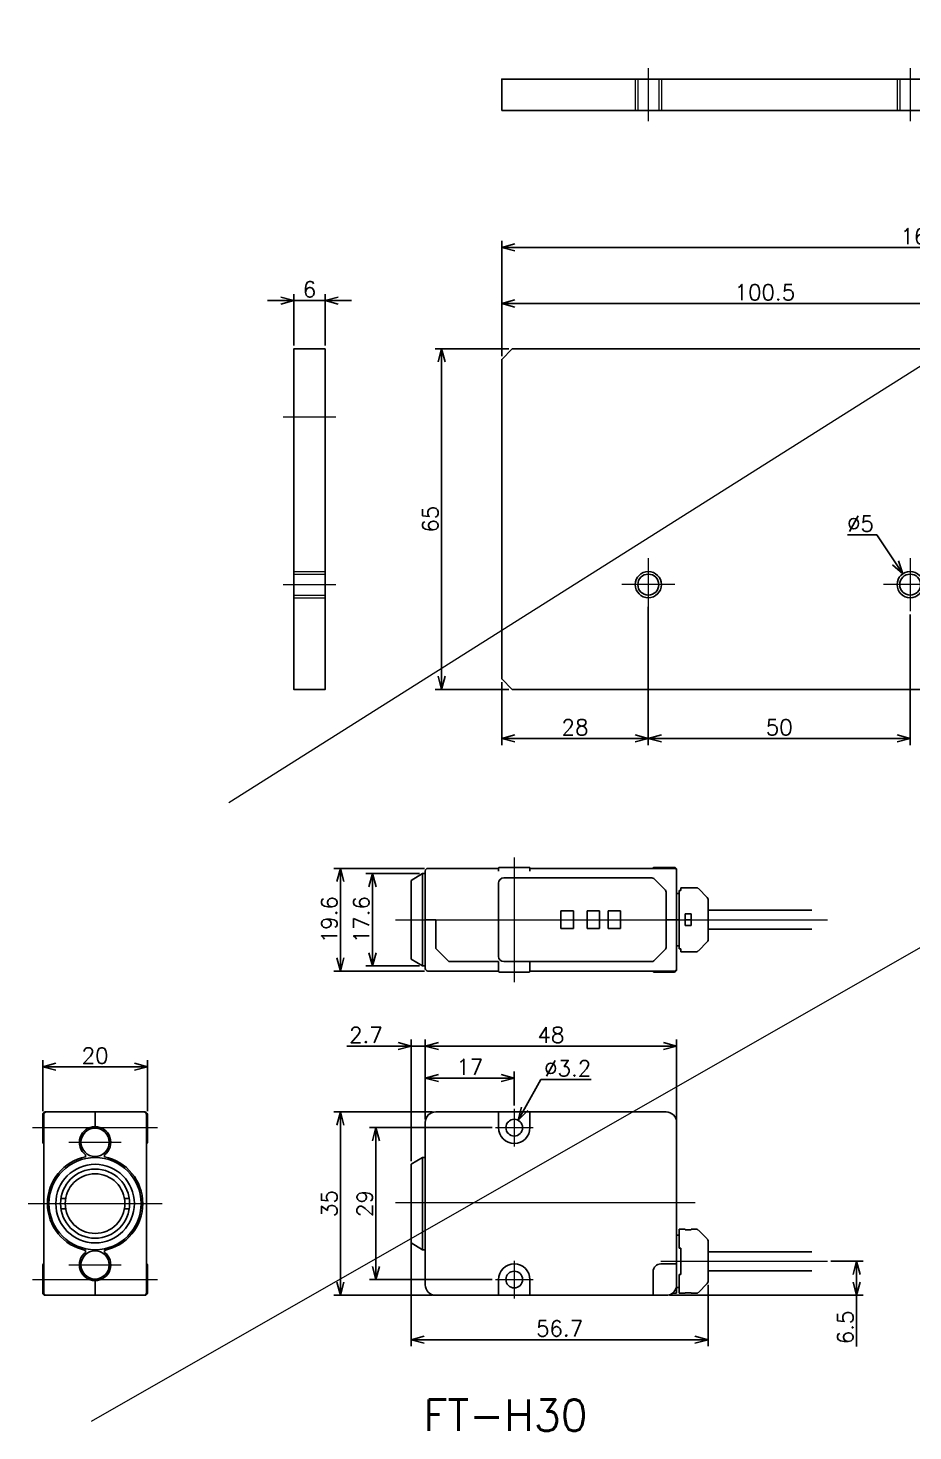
# Model space of a CAD drawing. Header units: millimetres. Extents: x -16130 to 36813, y -8099 to 27484.
# Drawn here: x 7487 to 7656, y -5119.1 to -4851.3 of the extents above; entities that cross this region are included whole.
import ezdxf

# ---------------------------------------------------------------- set-up
doc = ezdxf.new("R2010")
doc.units = ezdxf.units.MM
doc.header["$LTSCALE"] = 6
doc.header["$PDMODE"] = 99
doc.header["$PDSIZE"] = 1
doc.linetypes.add('CENTER2', pattern=[28.575, 19.05, -3.175, 3.175, -3.175])
doc.linetypes.add('HIDDEN', pattern=[9.525, 6.35, -3.175])
for name, color, linetype, lineweight in [('01_NORMAL', 7, 'Continuous', 25), ('04_HIDDEN', 2, 'HIDDEN', 13), ('05_CENTER', 4, 'CENTER2', 13), ('08_DIM', 3, 'Continuous', 13)]:
    doc.layers.add(name, color=color, linetype=linetype, lineweight=lineweight)
doc.styles.add('KSS_TXT', font='txt.shx', dxfattribs={"bigfont": 'extfont2.shx'})
doc.dimstyles.new('KSS_DIM', dxfattribs={"dimtxt": 3, "dimasz": 2.5, "dimexe": 1.25, "dimexo": 0.625, "dimtad": 1, "dimdsep": 46, "dimtxsty": 'KSS_TXT', "dimblk": 'OPEN30', "dimcen": 0, "dimazin": 2, "dimtfac": 0.75, "dimtmove": 0, "dimatfit": 3, "dimldrblk": 'OPEN30', "dimfxl": 1, "dimtolj": 1, "dimarcsym": 0})
doc.dimstyles.new('KSS_DIM$3', dxfattribs={"dimtxt": 3, "dimasz": 2.5, "dimexe": 1.25, "dimexo": 0.625, "dimtad": 1, "dimtih": 1, "dimtoh": 1, "dimdsep": 46, "dimtxsty": 'KSS_TXT', "dimblk": 'OPEN30', "dimcen": 0, "dimazin": 2, "dimtfac": 0.75, "dimtofl": 0, "dimtmove": 0, "dimatfit": 3, "dimldrblk": 'OPEN30', "dimfxl": 1, "dimtolj": 1, "dimarcsym": 0})

# ---------------------------------------------------------------- blocks, each defined once
blk = doc.blocks.new('_Open30')
at = {"color": 0, "linetype": 'ByBlock', "lineweight": -2}
for p, q in [((-1, 0.27), (0, 0)), ((0, 0), (-1, -0.27)), ((0, 0), (-1, 0))]:
    blk.add_line(p, q, dxfattribs=at)
blk = doc.blocks.new('*D2918')
at = {"layer": '08_DIM', "color": 0, "lineweight": -2, "transparency": 16777216}
for p, q in [((7575.62, -5061.18), (7552.17, -5061.18)), ((7553.42, -5063.68), (7553.42, -5087.68)), ((7575.62, -5090.18), (7552.17, -5090.18))]:
    blk.add_line(p, q, dxfattribs=at)
at = {"layer": 'Defpoints', "color": 0, "transparency": 16777216}
for p in [(7576.25, -5061.18), (7553.42, -5090.18), (7576.25, -5090.18)]:
    blk.add_point(p, dxfattribs=at)
at = {"layer": '08_DIM', "color": 0, "lineweight": -2, "transparency": 16777216, "xscale": 2.5, "yscale": 2.5, "zscale": 2.5}
for p, rotation in [((7553.42, -5061.18), 90), ((7553.42, -5090.18), 270)]:
    blk.add_blockref('_Open30', p, dxfattribs=dict(at, rotation=rotation))
at = {"layer": '08_DIM', "color": 0, "transparency": 16777216, "insert": (7551.3, -5075.68), "char_height": 3, "attachment_point": 5, "rotation": 90, "style": 'KSS_TXT'}
blk.add_mtext('\\A1;29', dxfattribs=at)
blk = doc.blocks.new('*D2919')
at = {"layer": '08_DIM', "color": 0, "lineweight": -2, "transparency": 16777216}
for p, q in [((7564.22, -5058.18), (7545.4, -5058.18)), ((7546.65, -5060.68), (7546.65, -5090.68)), ((7564.22, -5093.18), (7545.4, -5093.18))]:
    blk.add_line(p, q, dxfattribs=at)
at = {"layer": 'Defpoints', "color": 0, "transparency": 16777216}
for p in [(7564.85, -5058.18), (7546.65, -5093.18), (7564.85, -5093.18)]:
    blk.add_point(p, dxfattribs=at)
at = {"layer": '08_DIM', "color": 0, "lineweight": -2, "transparency": 16777216, "xscale": 2.5, "yscale": 2.5, "zscale": 2.5}
for p, rotation in [((7546.65, -5058.18), 90), ((7546.65, -5093.18), 270)]:
    blk.add_blockref('_Open30', p, dxfattribs=dict(at, rotation=rotation))
at = {"layer": '08_DIM', "color": 0, "transparency": 16777216, "insert": (7544.52, -5075.68), "char_height": 3, "attachment_point": 5, "rotation": 90, "style": 'KSS_TXT'}
blk.add_mtext('\\A1;35', dxfattribs=at)
blk = doc.blocks.new('*D2920')
at = {"layer": '08_DIM', "color": 0, "lineweight": -2, "transparency": 16777216}
for p, q in [((7562.85, -5059.55), (7562.85, -5050.47)), ((7577.35, -5051.72), (7565.35, -5051.72)), ((7579.85, -5056.95), (7579.85, -5050.47))]:
    blk.add_line(p, q, dxfattribs=at)
at = {"layer": 'Defpoints', "color": 0, "transparency": 16777216}
for p in [(7562.85, -5051.72), (7579.85, -5057.58), (7562.85, -5060.18)]:
    blk.add_point(p, dxfattribs=at)
at = {"layer": '08_DIM', "color": 0, "lineweight": -2, "transparency": 16777216, "xscale": 2.5, "yscale": 2.5, "zscale": 2.5, "rotation": 180}
blk.add_blockref('_Open30', (7562.85, -5051.72), dxfattribs=at)
at = {"layer": '08_DIM', "color": 0, "lineweight": -2, "transparency": 16777216, "xscale": 2.5, "yscale": 2.5, "zscale": 2.5}
blk.add_blockref('_Open30', (7579.85, -5051.72), dxfattribs=at)
at = {"layer": '08_DIM', "color": 0, "transparency": 16777216, "insert": (7571.35, -5049.59), "char_height": 3, "attachment_point": 5, "style": 'KSS_TXT'}
blk.add_mtext('\\A1;17', dxfattribs=at)
blk = doc.blocks.new('*D2921')
at = {"layer": '08_DIM', "color": 0, "lineweight": -2, "transparency": 16777216}
for p, q in [((7560.15, -5067.55), (7560.15, -5044.35)), ((7562.85, -5059.55), (7562.85, -5044.35)), ((7557.65, -5045.6), (7547.9, -5045.6)), ((7562.85, -5045.6), (7560.15, -5045.6)), ((7565.35, -5045.6), (7567.85, -5045.6))]:
    blk.add_line(p, q, dxfattribs=at)
at = {"layer": 'Defpoints', "color": 0, "transparency": 16777216}
for p in [(7560.15, -5045.6), (7562.85, -5060.18), (7560.15, -5068.18)]:
    blk.add_point(p, dxfattribs=at)
at = {"layer": '08_DIM', "color": 0, "lineweight": -2, "transparency": 16777216, "xscale": 2.5, "yscale": 2.5, "zscale": 2.5}
blk.add_blockref('_Open30', (7560.15, -5045.6), dxfattribs=at)
at = {"layer": '08_DIM', "color": 0, "lineweight": -2, "transparency": 16777216, "xscale": 2.5, "yscale": 2.5, "zscale": 2.5, "rotation": 180}
blk.add_blockref('_Open30', (7562.85, -5045.6), dxfattribs=at)
at = {"layer": '08_DIM', "color": 0, "transparency": 16777216, "insert": (7551.52, -5043.47), "char_height": 3, "attachment_point": 5, "style": 'KSS_TXT'}
blk.add_mtext('\\A1;2.7', dxfattribs=at)
blk = doc.blocks.new('*D2922')
at = {"layer": '08_DIM', "color": 0, "lineweight": -2, "transparency": 16777216}
for p, q in [((7562.85, -5059.55), (7562.85, -5044.35)), ((7610.85, -5059.55), (7610.85, -5044.35)), ((7565.35, -5045.6), (7608.35, -5045.6))]:
    blk.add_line(p, q, dxfattribs=at)
at = {"layer": 'Defpoints', "color": 0, "transparency": 16777216}
for p in [(7610.85, -5045.6), (7562.85, -5060.18), (7610.85, -5060.18)]:
    blk.add_point(p, dxfattribs=at)
at = {"layer": '08_DIM', "color": 0, "lineweight": -2, "transparency": 16777216, "xscale": 2.5, "yscale": 2.5, "zscale": 2.5, "rotation": 180}
blk.add_blockref('_Open30', (7562.85, -5045.6), dxfattribs=at)
at = {"layer": '08_DIM', "color": 0, "lineweight": -2, "transparency": 16777216, "xscale": 2.5, "yscale": 2.5, "zscale": 2.5}
blk.add_blockref('_Open30', (7610.85, -5045.6), dxfattribs=at)
at = {"layer": '08_DIM', "color": 0, "transparency": 16777216, "insert": (7586.85, -5043.47), "char_height": 3, "attachment_point": 5, "style": 'KSS_TXT'}
blk.add_mtext('\\A1;48', dxfattribs=at)
blk = doc.blocks.new('*D2923')
at = {"layer": '08_DIM', "color": 0, "lineweight": -2, "transparency": 16777216}
for p, q in [((7560.15, -5080.92), (7560.15, -5102.9)), ((7616.85, -5091.2), (7616.85, -5102.9)), ((7562.65, -5101.65), (7614.35, -5101.65))]:
    blk.add_line(p, q, dxfattribs=at)
at = {"layer": 'Defpoints', "color": 0, "transparency": 16777216}
for p in [(7560.15, -5080.3), (7616.85, -5090.57), (7616.85, -5101.65)]:
    blk.add_point(p, dxfattribs=at)
at = {"layer": '08_DIM', "color": 0, "lineweight": -2, "transparency": 16777216, "xscale": 2.5, "yscale": 2.5, "zscale": 2.5, "rotation": 180}
blk.add_blockref('_Open30', (7560.15, -5101.65), dxfattribs=at)
at = {"layer": '08_DIM', "color": 0, "lineweight": -2, "transparency": 16777216, "xscale": 2.5, "yscale": 2.5, "zscale": 2.5}
blk.add_blockref('_Open30', (7616.85, -5101.65), dxfattribs=at)
at = {"layer": '08_DIM', "color": 0, "transparency": 16777216, "insert": (7588.5, -5099.52), "char_height": 3, "attachment_point": 5, "style": 'KSS_TXT'}
blk.add_mtext('\\A1;56.7', dxfattribs=at)
blk = doc.blocks.new('*D2924')
at = {"layer": '08_DIM', "color": 0, "lineweight": -2, "transparency": 16777216}
for p, q in [((7640.27, -5086.68), (7646.46, -5086.68)), ((7645.21, -5089.18), (7645.21, -5090.68)), ((7609.47, -5093.18), (7646.46, -5093.18)), ((7645.21, -5093.18), (7645.21, -5102.95))]:
    blk.add_line(p, q, dxfattribs=at)
at = {"layer": 'Defpoints', "color": 0, "transparency": 16777216}
for p in [(7639.65, -5086.68), (7608.85, -5093.18), (7645.21, -5093.18)]:
    blk.add_point(p, dxfattribs=at)
at = {"layer": '08_DIM', "color": 0, "lineweight": -2, "transparency": 16777216, "xscale": 2.5, "yscale": 2.5, "zscale": 2.5}
for p, rotation in [((7645.21, -5086.68), 90), ((7645.21, -5093.18), 270)]:
    blk.add_blockref('_Open30', p, dxfattribs=dict(at, rotation=rotation))
at = {"layer": '08_DIM', "color": 0, "transparency": 16777216, "insert": (7643.08, -5099.31), "char_height": 3, "attachment_point": 5, "rotation": 90, "style": 'KSS_TXT'}
blk.add_mtext('\\A1;6.5', dxfattribs=at)
blk = doc.blocks.new('*D2925')
at = {"layer": '08_DIM', "color": 0, "lineweight": -2, "transparency": 16777216}
for p, q in [((7561.72, -5012.69), (7551.53, -5012.69)), ((7552.78, -5015.19), (7552.78, -5027.79)), ((7561.72, -5030.29), (7551.53, -5030.29))]:
    blk.add_line(p, q, dxfattribs=at)
at = {"layer": 'Defpoints', "color": 0, "transparency": 16777216}
for p in [(7562.35, -5012.69), (7552.78, -5030.29), (7562.35, -5030.29)]:
    blk.add_point(p, dxfattribs=at)
at = {"layer": '08_DIM', "color": 0, "lineweight": -2, "transparency": 16777216, "xscale": 2.5, "yscale": 2.5, "zscale": 2.5}
for p, rotation in [((7552.78, -5012.69), 90), ((7552.78, -5030.29), 270)]:
    blk.add_blockref('_Open30', p, dxfattribs=dict(at, rotation=rotation))
at = {"layer": '08_DIM', "color": 0, "transparency": 16777216, "insert": (7550.66, -5021.49), "char_height": 3, "attachment_point": 5, "rotation": 90, "style": 'KSS_TXT'}
blk.add_mtext('\\A1;17.6', dxfattribs=at)
blk = doc.blocks.new('*D2926')
at = {"layer": '08_DIM', "color": 0, "lineweight": -2, "transparency": 16777216}
for p, q in [((7562.72, -5011.69), (7545.4, -5011.69)), ((7546.65, -5014.19), (7546.65, -5028.79)), ((7562.72, -5031.29), (7545.4, -5031.29))]:
    blk.add_line(p, q, dxfattribs=at)
at = {"layer": 'Defpoints', "color": 0, "transparency": 16777216}
for p in [(7563.35, -5011.69), (7546.65, -5031.29), (7563.35, -5031.29)]:
    blk.add_point(p, dxfattribs=at)
at = {"layer": '08_DIM', "color": 0, "lineweight": -2, "transparency": 16777216, "xscale": 2.5, "yscale": 2.5, "zscale": 2.5}
for p, rotation in [((7546.65, -5011.69), 90), ((7546.65, -5031.29), 270)]:
    blk.add_blockref('_Open30', p, dxfattribs=dict(at, rotation=rotation))
at = {"layer": '08_DIM', "color": 0, "transparency": 16777216, "insert": (7544.52, -5021.49), "char_height": 3, "attachment_point": 5, "rotation": 90, "style": 'KSS_TXT'}
blk.add_mtext('\\A1;19.6', dxfattribs=at)
blk = doc.blocks.new('*D2927')
at = {"layer": '08_DIM', "color": 0, "lineweight": -2, "transparency": 16777216}
for p, q in [((7489.8, -5058.04), (7489.8, -5048.31)), ((7492.3, -5049.56), (7507.3, -5049.56)), ((7509.8, -5058.04), (7509.8, -5048.31))]:
    blk.add_line(p, q, dxfattribs=at)
at = {"layer": 'Defpoints', "color": 0, "transparency": 16777216}
for p in [(7509.8, -5049.56), (7489.8, -5058.67), (7509.8, -5058.67)]:
    blk.add_point(p, dxfattribs=at)
at = {"layer": '08_DIM', "color": 0, "lineweight": -2, "transparency": 16777216, "xscale": 2.5, "yscale": 2.5, "zscale": 2.5, "rotation": 180}
blk.add_blockref('_Open30', (7489.8, -5049.56), dxfattribs=at)
at = {"layer": '08_DIM', "color": 0, "lineweight": -2, "transparency": 16777216, "xscale": 2.5, "yscale": 2.5, "zscale": 2.5}
blk.add_blockref('_Open30', (7509.8, -5049.56), dxfattribs=at)
at = {"layer": '08_DIM', "color": 0, "transparency": 16777216, "insert": (7499.8, -5047.44), "char_height": 3, "attachment_point": 5, "style": 'KSS_TXT'}
blk.add_mtext('\\A1;20', dxfattribs=at)
blk = doc.blocks.new('*D2928')
at = {"layer": '08_DIM', "color": 0, "lineweight": -2, "transparency": 16777216}
for p, q in [((7584.91, -5051.99), (7581.83, -5057.59)), ((7594.54, -5051.99), (7584.91, -5051.99))]:
    blk.add_line(p, q, dxfattribs=at)
at = {"layer": 'Defpoints', "color": 0, "transparency": 16777216}
for p in [(7580.62, -5059.78), (7579.07, -5062.58)]:
    blk.add_point(p, dxfattribs=at)
at = {"layer": '08_DIM', "color": 0, "lineweight": -2, "transparency": 16777216, "xscale": 2.5, "yscale": 2.5, "zscale": 2.5, "rotation": 241.1272975202588}
blk.add_blockref('_Open30', (7580.62, -5059.78), dxfattribs=at)
at = {"layer": '08_DIM', "color": 0, "transparency": 16777216, "insert": (7590.04, -5049.86), "char_height": 3, "attachment_point": 5, "style": 'KSS_TXT'}
blk.add_mtext('\\A1;%%C3.2', dxfattribs=at)
blk = doc.blocks.new('FT-H30a_1_1')
at = {"color": 0}
for p, q in [((29, 3), (-15, 3)), ((29, 3), (-15, 3)), ((-3, 3), (-3, 0)), ((-3, 3), (-3, 0)), ((3, 0), (3, 3)), ((3, 0), (3, 3)), ((-17, 1), (-17, -5.7)), ((-17, 1), (-17, -5.7)), ((31, -20.5), (31, 1)), ((31, -20.5), (31, 1)), ((-19.7, -7), (-17.5, -5.7)), ((-19.7, -7), (-17.5, -5.7)), ((-19.7, -22), (-19.7, -7)), ((-19.7, -22), (-19.7, -7)), ((-17, -5.7), (-17.5, -5.7)), ((-17.5, -5.7), (-17.5, -23.3)), ((-17, -5.7), (-17.5, -5.7)), ((-17.5, -5.7), (-17.5, -23.3)), ((-17, -5.7), (-17, -23.3)), ((-17, -5.7), (-17, -23.3)), ((31, -30), (31, -20.5)), ((31, -20.5), (31.5, -20.5)), ((31, -30), (31, -20.5)), ((31, -20.5), (31.5, -20.5)), ((31.5, -19.4), (31.5, -20.5)), ((31.5, -19.4), (32.65, -19.4)), ((31.5, -19.4), (31.5, -20.5)), ((31.5, -19.4), (32.65, -19.4)), ((31.5, -20.5), (31.5, -23)), ((31.5, -20.5), (31.5, -23)), ((32.65, -19.4), (32.65, -19.5)), ((32.65, -19.4), (32.65, -19.5)), ((33.8, -19.5), (32.65, -19.5)), ((33.8, -19.5), (32.65, -19.5)), ((33.8, -19.5), (33.8, -19.4)), ((33.8, -19.4), (34.79, -19.4)), ((33.8, -19.5), (33.8, -19.4)), ((33.8, -19.4), (34.79, -19.4)), ((36.85, -21.25), (35.15, -19.55)), ((36.85, -21.25), (35.15, -19.55)), ((-19.7, -22), (-17.5, -23.3)), ((-19.7, -22), (-17.5, -23.3)), ((-17, -23.3), (-17.5, -23.3)), ((-17, -23.3), (-17.5, -23.3)), ((-17, -23.3), (-17, -30)), ((-17, -23.3), (-17, -30)), ((31.5, -23), (31.8, -23)), ((31.5, -23), (31.8, -23)), ((31.8, -28), (31.8, -23)), ((31.8, -28), (31.8, -23)), ((37, -21.61), (37, -29.39)), ((37, -21.61), (37, -29.39)), ((56.8, -23.7), (37, -23.7)), ((56.8, -23.7), (37, -23.7)), ((28, -26), (31, -26)), ((28, -26), (31, -26)), ((-3, -29), (-3, -32)), ((-3, -29), (-3, -32)), ((3, -32), (3, -29)), ((3, -32), (3, -29)), ((26.5, -27.5), (26.5, -32)), ((26.5, -27.5), (26.5, -32)), ((31.5, -28), (31.5, -30.5)), ((31.8, -28), (31.5, -28)), ((31.5, -28), (31.5, -30.5)), ((31.8, -28), (31.5, -28)), ((56.8, -27.3), (37, -27.3)), ((56.8, -27.3), (37, -27.3)), ((-15, -32), (29, -32)), ((-15, -32), (29, -32)), ((31, -31.6), (30.2, -31.6)), ((31, -31.6), (30.2, -31.6)), ((31, -31.6), (31, -30.5)), ((31, -30.5), (31.5, -30.5)), ((31, -31.6), (31, -30.5)), ((31, -30.5), (31.5, -30.5)), ((31.5, -30.5), (31.5, -31.6)), ((31.5, -30.5), (31.5, -31.6)), ((31.5, -31.6), (32.65, -31.6)), ((31.5, -31.6), (32.65, -31.6)), ((32.65, -31.5), (33.8, -31.5)), ((32.65, -31.5), (32.65, -31.6)), ((32.65, -31.5), (33.8, -31.5)), ((32.65, -31.5), (32.65, -31.6)), ((33.8, -31.6), (33.8, -31.5)), ((33.8, -31.6), (33.8, -31.5)), ((33.8, -31.6), (34.79, -31.6)), ((33.8, -31.6), (34.79, -31.6)), ((36.85, -29.75), (35.15, -31.45)), ((36.85, -29.75), (35.15, -31.45))]:
    blk.add_line(p, q, dxfattribs=at)
for centre in [(0, 0), (0, 0), (0, -29), (0, -29)]:
    blk.add_circle(centre, 1.6, dxfattribs=at)
for centre, radius, start, end in [((-15, 1), 2, 90, 180), ((-15, 1), 2, 90, 180), ((29, 1), 2, 0, 90), ((29, 1), 2, 0, 90), ((0, 0), 3, 180, 0), ((0, 0), 3, 180, 0), ((34.79, -19.9), 0.5, 45, 90), ((34.79, -19.9), 0.5, 45, 90), ((36.5, -21.61), 0.5, 0, 45), ((36.5, -21.61), 0.5, 0, 45), ((0, -29), 3, 0, 180), ((0, -29), 3, 0, 180), ((28, -27.5), 1.5, 90, 180), ((28, -27.5), 1.5, 90, 180), ((36.5, -29.39), 0.5, 315, 0), ((36.5, -29.39), 0.5, 315, 0), ((-15, -30), 2, 180, 270), ((-15, -30), 2, 180, 270), ((29, -30), 2, 270, 306.8699), ((29, -30), 2, 270, 306.8699), ((29, -30), 2, 306.8699, 0), ((29, -30), 2, 306.8699, 0), ((34.79, -31.1), 0.5, 270, 315), ((34.79, -31.1), 0.5, 270, 315)]:
    blk.add_arc(centre, radius, start, end, dxfattribs=at)
at = {"layer": '05_CENTER', "color": 0}
for p, q in [((0, 3.6), (0, -3.6)), ((0, 3.6), (0, -3.6)), ((-3.6, 0), (3.6, 0)), ((-3.6, 0), (3.6, 0)), ((-22.7, -14.26), (34.54, -14.26)), ((0, -25.4), (0, -32.6)), ((0, -25.4), (0, -32.6)), ((28, -25.5), (59.8, -25.5)), ((-3.6, -29), (3.6, -29)), ((-3.6, -29), (3.6, -29))]:
    blk.add_line(p, q, dxfattribs=at)
blk = doc.blocks.new('FT-H30b_1_1')
at = {"color": 0}
for p, q in [((2.8, 0), (-2.8, 0)), ((2.8, 0), (-2.8, 0)), ((-19.7, -2.5), (-17.5, -1.2)), ((-19.7, -2.5), (-17.5, -1.2)), ((-19.7, -17.5), (-19.7, -2.5)), ((-19.7, -17.5), (-19.7, -2.5)), ((-17, -1.2), (-17.5, -1.2)), ((-17.5, -1.2), (-17.5, -18.8)), ((-17, -1.2), (-17.5, -1.2)), ((-17.5, -1.2), (-17.5, -18.8)), ((-17, -0.7), (-17, -1.2)), ((-17, -0.7), (-17, -1.2)), ((-17, -1.2), (-17, -18.8)), ((-17, -1.2), (-17, -18.8)), ((-3, -0.2), (-16.5, -0.2)), ((-3, -0.2), (-16.5, -0.2)), ((-3, -0.7), (-3, -0.2)), ((-3, -0.7), (-3, -0.2)), ((-2, -2), (26.29, -2)), ((-2, -2), (26.29, -2)), ((3, -0.2), (26.5, -0.2)), ((3, -0.2), (3, -0.7)), ((3, -0.2), (26.5, -0.2)), ((3, -0.2), (3, -0.7)), ((26.5, -0.2), (30.5, -0.2)), ((26.5, -0.2), (30.5, -0.2)), ((26.65, -2.15), (28.85, -4.35)), ((26.65, -2.15), (28.85, -4.35)), ((30.51, 0), (26.7, 0)), ((30.51, 0), (26.7, 0)), ((31, -5), (31, -0.5)), ((31, -5), (31, -0.5)), ((-3, -17), (-3, -3)), ((-3, -17), (-3, -3)), ((29, -15.29), (29, -4.71)), ((29, -15.29), (29, -4.71)), ((31, -5), (31, -15)), ((31, -5), (31.5, -5)), ((31, -5), (31, -15)), ((31, -5), (31.5, -5)), ((31.8, -4.44), (31.5, -4.44)), ((31.5, -4.44), (31.5, -5)), ((31.8, -4.44), (31.5, -4.44)), ((31.5, -4.44), (31.5, -5)), ((31.5, -5), (31.5, -15)), ((31.5, -5), (31.5, -15)), ((31.8, -4.44), (31.8, -3.9)), ((31.8, -3.9), (34.79, -3.9)), ((31.8, -4.44), (31.8, -3.9)), ((31.8, -3.9), (34.79, -3.9)), ((36.85, -5.75), (35.15, -4.05)), ((36.85, -5.75), (35.15, -4.05)), ((37, -6.11), (37, -8.2)), ((37, -6.11), (37, -8.2)), ((-15, -10), (-17, -10)), ((-15, -10), (-17, -10)), ((-15, -10), (-15, -15.29)), ((-15, -10), (-15, -15.29)), ((8.9, -11.7), (8.9, -8.3)), ((8.9, -8.3), (11.3, -8.3)), ((8.9, -11.7), (8.9, -8.3)), ((8.9, -8.3), (11.3, -8.3)), ((11.3, -8.3), (11.3, -11.7)), ((11.3, -8.3), (11.3, -11.7)), ((13.9, -11.7), (13.9, -8.3)), ((13.9, -8.3), (16.3, -8.3)), ((13.9, -11.7), (13.9, -8.3)), ((13.9, -8.3), (16.3, -8.3)), ((16.3, -8.3), (16.3, -11.7)), ((16.3, -8.3), (16.3, -11.7)), ((17.9, -11.7), (17.9, -8.3)), ((17.9, -8.3), (20.3, -8.3)), ((17.9, -11.7), (17.9, -8.3)), ((17.9, -8.3), (20.3, -8.3)), ((20.3, -8.3), (20.3, -11.7)), ((20.3, -8.3), (20.3, -11.7)), ((29, -10), (31.5, -10)), ((29, -10), (31.5, -10)), ((32.65, -8.9), (32.65, -11.1)), ((32.65, -8.9), (33.8, -8.9)), ((32.65, -8.9), (32.65, -11.1)), ((32.65, -8.9), (33.8, -8.9)), ((32.65, -10), (33.8, -10)), ((32.65, -10), (33.8, -10)), ((33.8, -11.1), (33.8, -8.9)), ((33.8, -11.1), (33.8, -8.9)), ((37, -8.2), (37, -11.8)), ((56.8, -8.2), (37, -8.2)), ((37, -8.2), (37, -11.8)), ((56.8, -8.2), (37, -8.2)), ((11.3, -11.7), (8.9, -11.7)), ((11.3, -11.7), (8.9, -11.7)), ((16.3, -11.7), (13.9, -11.7)), ((16.3, -11.7), (13.9, -11.7)), ((20.3, -11.7), (17.9, -11.7)), ((20.3, -11.7), (17.9, -11.7)), ((33.8, -11.1), (32.65, -11.1)), ((33.8, -11.1), (32.65, -11.1)), ((37, -11.8), (37, -13.89)), ((56.8, -11.8), (37, -11.8)), ((37, -11.8), (37, -13.89)), ((56.8, -11.8), (37, -11.8)), ((-14.85, -15.65), (-12.65, -17.85)), ((-14.85, -15.65), (-12.65, -17.85)), ((28.85, -15.65), (26.65, -17.85)), ((28.85, -15.65), (26.65, -17.85)), ((31, -15), (31.5, -15)), ((31, -19.5), (31, -15)), ((31, -15), (31.5, -15)), ((31, -19.5), (31, -15)), ((31.5, -15), (31.5, -15.56)), ((31.5, -15), (31.5, -15.56)), ((31.5, -15.56), (31.8, -15.56)), ((31.5, -15.56), (31.8, -15.56)), ((31.8, -16.1), (31.8, -15.56)), ((31.8, -16.1), (31.8, -15.56)), ((36.85, -14.25), (35.15, -15.95)), ((36.85, -14.25), (35.15, -15.95)), ((-19.7, -17.5), (-17.5, -18.8)), ((-19.7, -17.5), (-17.5, -18.8)), ((-12.29, -18), (-3, -18)), ((-12.29, -18), (-3, -18)), ((-3, -18), (-3, -19.8)), ((-3, -18), (-3, -19.8)), ((26.29, -18), (-2, -18)), ((26.29, -18), (-2, -18)), ((3, -18), (3, -19.8)), ((3, -18), (3, -19.8)), ((31.8, -16.1), (34.79, -16.1)), ((31.8, -16.1), (34.79, -16.1)), ((-17, -18.8), (-17.5, -18.8)), ((-17, -18.8), (-17.5, -18.8)), ((-17, -18.8), (-17, -19.3)), ((-17, -18.8), (-17, -19.3)), ((-16.5, -19.8), (-3, -19.8)), ((-16.5, -19.8), (-3, -19.8)), ((-2.8, -20), (2.8, -20)), ((-2.8, -20), (2.8, -20)), ((26.5, -19.8), (3, -19.8)), ((26.5, -19.8), (3, -19.8)), ((26.5, -19.8), (30.5, -19.8)), ((26.5, -19.8), (30.5, -19.8)), ((26.7, -20), (30.53, -20)), ((26.7, -20), (30.53, -20))]:
    blk.add_line(p, q, dxfattribs=at)
for centre, radius, start, end in [((-2.8, -0.2), 0.2, 90, 180), ((-2.8, -0.2), 0.2, 90, 180), ((-16.5, -0.7), 0.5, 90, 180), ((-16.5, -0.7), 0.5, 90, 180), ((-2, -3), 1, 90, 180), ((-2, -3), 1, 90, 180), ((2.8, -0.2), 0.2, 0, 90), ((2.8, -0.2), 0.2, 0, 90), ((26.29, -2.5), 0.5, 45, 90), ((26.29, -2.5), 0.5, 45, 90), ((26.7, -0.2), 0.2, 90, 180), ((26.7, -0.2), 0.2, 90, 180), ((30.5, -0.7), 0.5, 0, 90), ((30.5, -0.7), 0.5, 0, 90), ((30.5, -0.5), 0.5, 0, 88.8541), ((30.5, -0.5), 0.5, 0, 88.8541), ((28.5, -4.71), 0.5, 0, 45), ((28.5, -4.71), 0.5, 0, 45), ((34.79, -4.4), 0.5, 45, 90), ((34.79, -4.4), 0.5, 45, 90), ((36.5, -6.11), 0.5, 0, 45), ((36.5, -6.11), 0.5, 0, 45), ((-14.5, -15.29), 0.5, 180, 225), ((-14.5, -15.29), 0.5, 180, 225), ((28.5, -15.29), 0.5, 315, 0), ((28.5, -15.29), 0.5, 315, 0), ((34.79, -15.6), 0.5, 270, 315), ((34.79, -15.6), 0.5, 270, 315), ((36.5, -13.89), 0.5, 315, 0), ((36.5, -13.89), 0.5, 315, 0), ((-12.29, -17.5), 0.5, 225, 270), ((-12.29, -17.5), 0.5, 225, 270), ((-2, -17), 1, 180, 270), ((-2, -17), 1, 180, 270), ((26.29, -17.5), 0.5, 270, 315), ((26.29, -17.5), 0.5, 270, 315), ((-16.5, -19.3), 0.5, 180, 270), ((-16.5, -19.3), 0.5, 180, 270), ((-2.8, -19.8), 0.2, 180, 270), ((-2.8, -19.8), 0.2, 180, 270), ((2.8, -19.8), 0.2, 270, 0), ((2.8, -19.8), 0.2, 270, 0), ((26.7, -19.8), 0.199, 180, 270), ((26.7, -19.8), 0.199, 180, 270), ((30.5, -19.3), 0.5, 270, 0), ((30.5, -19.3), 0.5, 270, 0), ((30.5, -19.5), 0.5, 273.6243, 0), ((30.5, -19.5), 0.5, 273.6243, 0)]:
    blk.add_arc(centre, radius, start, end, dxfattribs=at)
at = {"layer": '05_CENTER', "color": 0}
for p, q in [((0, 1.9), (0, -21.9)), ((-22.7, -10), (59.8, -10))]:
    blk.add_line(p, q, dxfattribs=at)
blk = doc.blocks.new('FT-H30c_1_1')
at = {"color": 0}
for p, q in [((0.5, 3), (19.5, 3)), ((0.5, 3), (19.5, 3)), ((10, 3), (10, -0.1)), ((10, 3), (10, -0.1)), ((0, -2.8), (0, 2.51)), ((0, -2.8), (0, 2.51)), ((0.2, 2.5), (0.2, -3)), ((0.2, 2.5), (0.2, -3)), ((19.8, 2.5), (19.8, -3)), ((19.8, 2.5), (19.8, -3)), ((20, -2.8), (20, 2.51)), ((20, -2.8), (20, 2.51)), ((0.2, -3), (0.2, -26)), ((0.2, -3), (0.2, -26)), ((8.2, -5.58), (8.2, -5.2)), ((8.2, -5.58), (8.2, -5.2)), ((11.8, -5.2), (11.8, -5.58)), ((11.8, -5.2), (11.8, -5.58)), ((19.8, -26), (19.8, -3)), ((19.8, -26), (19.8, -3)), ((10, -5.5), (10, -5.7)), ((10, -5.5), (10, -5.7)), ((3.48, -13.5), (4.39, -13.5)), ((3.48, -13.5), (4.39, -13.5)), ((4.39, -15.5), (3.48, -15.5)), ((4.39, -15.5), (3.48, -15.5)), ((15.61, -13.5), (16.52, -13.5)), ((15.61, -13.5), (16.52, -13.5)), ((16.52, -15.5), (15.61, -15.5)), ((16.52, -15.5), (15.61, -15.5)), ((8.2, -23.8), (8.2, -23.42)), ((8.2, -23.8), (8.2, -23.42)), ((10, -23.3), (10, -23.5)), ((10, -23.3), (10, -23.5)), ((11.8, -23.42), (11.8, -23.8)), ((11.8, -23.42), (11.8, -23.8)), ((0, -26.2), (0, -31.51)), ((0, -26.2), (0, -31.51)), ((0.2, -26), (0.2, -31.5)), ((0.2, -26), (0.2, -31.5)), ((19.8, -26), (19.8, -31.5)), ((19.8, -26), (19.8, -31.5)), ((20, -26.2), (20, -31.51)), ((20, -26.2), (20, -31.51)), ((10, -28.9), (10, -32)), ((10, -28.9), (10, -32)), ((0.5, -32), (19.5, -32)), ((0.5, -32), (19.5, -32))]:
    blk.add_line(p, q, dxfattribs=at)
for centre, radius in [((10, -2.8), 2.7), ((10, -2.8), 2.7), ((10, -14.5), 8.8), ((10, -14.5), 8.8), ((10, -14.5), 7.5), ((10, -14.5), 7.5), ((10, -14.5), 6.6), ((10, -14.5), 6.6), ((10, -14.5), 5.7), ((10, -14.5), 5.7), ((10, -26.2), 2.7), ((10, -26.2), 2.7)]:
    blk.add_circle(centre, radius, dxfattribs=at)
for centre, radius, start, end in [((0.5, 2.5), 0.5, 90, 178.8541), ((0.5, 2.5), 0.5, 90, 178.8541), ((0.7, 2.5), 0.5, 90, 180), ((0.7, 2.5), 0.5, 90, 180), ((19.3, 2.5), 0.5, 0, 90), ((19.3, 2.5), 0.5, 0, 90), ((19.5, 2.5), 0.5, 1.1459, 90), ((19.5, 2.5), 0.5, 1.1459, 90), ((10, -2.8), 3, 306.8699, 233.1301), ((10, -2.8), 3, 306.8699, 233.1301), ((0.2, -2.8), 0.2, 180, 270), ((0.2, -2.8), 0.2, 180, 270), ((19.8, -2.8), 0.2, 270, 0), ((19.8, -2.8), 0.2, 270, 0), ((10, -14.5), 9.1, 101.4085, 258.5915), ((10, -14.5), 9.1, 101.4085, 258.5915), ((10, -14.5), 9.1, 281.4085, 78.5915), ((10, -14.5), 9.1, 281.4085, 78.5915), ((10, -26.2), 3, 126.8699, 53.1301), ((10, -26.2), 3, 126.8699, 53.1301), ((0.2, -26.2), 0.2, 90, 180), ((0.2, -26.2), 0.2, 90, 180), ((19.8, -26.2), 0.2, 0, 90), ((19.8, -26.2), 0.2, 0, 90), ((0.5, -31.5), 0.5, 181.1459, 270), ((0.5, -31.5), 0.5, 181.1459, 270), ((0.7, -31.5), 0.5, 180, 270), ((0.7, -31.5), 0.5, 180, 270), ((19.3, -31.5), 0.5, 270, 0), ((19.3, -31.5), 0.5, 270, 0), ((19.5, -31.5), 0.5, 270, 358.8541), ((19.5, -31.5), 0.5, 270, 358.8541)]:
    blk.add_arc(centre, radius, start, end, dxfattribs=at)
at = {"layer": '05_CENTER', "color": 0}
for p, q in [((-1.93, 0), (21.93, 0)), ((5, -2.8), (15, -2.8)), ((-2.8, -14.5), (22.8, -14.5)), ((5, -26.2), (15, -26.2)), ((-1.93, -29), (21.93, -29))]:
    blk.add_line(p, q, dxfattribs=at)
blk = doc.blocks.new('M5tz_1_1_1')
at = {"color": 0}
for radius in [2.5, 2.5, 2]:
    blk.add_circle((0, 0), radius, dxfattribs=at)
blk.add_circle((0, 0), 2)
at = {"layer": '05_CENTER'}
for p, q in [((0, -5.06), (0, 5.06)), ((5.06, 0), (-5.06, 0))]:
    blk.add_line(p, q, dxfattribs=at)
blk = doc.blocks.new('A$C68099B69_1_1')
at = {"color": 0}
blk.add_lwpolyline([(-26, 45), (130, 45), (132, 43), (132, -18), (130, -20), (-26, -20), (-28, -18), (-28, 43)], close=True, dxfattribs=at)
for centre in [(72.5, 32), (116.5, 32)]:
    blk.add_circle(centre, 5, dxfattribs=at)
at = {"layer": '05_CENTER'}
for p, q in [((72.5, 39.34), (72.5, 24.66)), ((116.5, 39.34), (116.5, 24.66)), ((79.84, 32), (65.16, 32)), ((123.84, 32), (109.16, 32))]:
    blk.add_line(p, q, dxfattribs=at)
at = {"xscale": -1, "rotation": 180}
for p in [(0, 0), (50, 0, 0)]:
    blk.add_blockref('M5tz_1_1_1', p, dxfattribs=at)
blk = doc.blocks.new('A$C68099C16_1_1')
at = {"color": 0}
blk.add_lwpolyline([(45, -6), (-20, -6), (-20, 0), (45, 0)], close=True, dxfattribs=at)
at = {"layer": '04_HIDDEN'}
for p, q in [((-2.5, 0), (-2.5, -6)), ((-2, 0), (-2, -6)), ((2, 0), (2, -6)), ((2.5, 0), (2.5, -6))]:
    blk.add_line(p, q, dxfattribs=at)
at = {"layer": '05_CENTER'}
for p, q in [((0, 2.05), (0, -8.05)), ((32, 2.05), (32, -8.05))]:
    blk.add_line(p, q, dxfattribs=at)
blk = doc.blocks.new('A$C68099D32_1_1')
at = {"color": 0}
blk.add_lwpolyline([(-28, -6), (132, -6), (132, 0), (-28, 0)], close=True, dxfattribs=at)
at = {"layer": '04_HIDDEN'}
for p, q in [((-2.5, 0), (-2.5, -6)), ((-2, 0), (-2, -6)), ((2, 0), (2, -6)), ((2.5, 0), (2.5, -6)), ((47.5, 0), (47.5, -6)), ((48, 0), (48, -6)), ((52, 0), (52, -6)), ((52.5, 0), (52.5, -6))]:
    blk.add_line(p, q, dxfattribs=at)
at = {"layer": '05_CENTER'}
for p, q in [((0, 2.05), (0, -8.05)), ((50, 2.05), (50, -8.05)), ((72.5, 2.05), (72.5, -8.05)), ((116.5, 2.05), (116.5, -8.05))]:
    blk.add_line(p, q, dxfattribs=at)
blk = doc.blocks.new('*D3020')
at = {"layer": '08_DIM', "color": 0, "lineweight": -2, "transparency": 16777216}
for p, q in [((7605.44, -4963.21), (7605.44, -4988.14)), ((7577.44, -4976.15), (7577.44, -4988.14)), ((7602.94, -4986.89), (7579.94, -4986.89))]:
    blk.add_line(p, q, dxfattribs=at)
at = {"layer": 'Defpoints', "color": 0, "transparency": 16777216}
for p in [(7605.44, -4962.59), (7577.44, -4975.53), (7577.44, -4986.89)]:
    blk.add_point(p, dxfattribs=at)
at = {"layer": '08_DIM', "color": 0, "lineweight": -2, "transparency": 16777216, "xscale": 2.5, "yscale": 2.5, "zscale": 2.5, "rotation": 180}
blk.add_blockref('_Open30', (7577.44, -4986.89), dxfattribs=at)
at = {"layer": '08_DIM', "color": 0, "lineweight": -2, "transparency": 16777216, "xscale": 2.5, "yscale": 2.5, "zscale": 2.5}
blk.add_blockref('_Open30', (7605.44, -4986.89), dxfattribs=at)
at = {"layer": '08_DIM', "color": 0, "transparency": 16777216, "insert": (7591.44, -4984.76), "char_height": 3, "attachment_point": 5, "style": 'KSS_TXT'}
blk.add_mtext('\\A1;28', dxfattribs=at)
blk = doc.blocks.new('*D3021')
at = {"layer": '08_DIM', "color": 0, "lineweight": -2, "transparency": 16777216}
for p, q in [((7605.44, -4961.74), (7605.44, -4988.14)), ((7655.44, -4963.21), (7655.44, -4988.14)), ((7607.94, -4986.89), (7652.94, -4986.89))]:
    blk.add_line(p, q, dxfattribs=at)
at = {"layer": 'Defpoints', "color": 0, "transparency": 16777216}
for p in [(7605.44, -4961.11), (7655.44, -4962.59), (7655.44, -4986.89)]:
    blk.add_point(p, dxfattribs=at)
at = {"layer": '08_DIM', "color": 0, "lineweight": -2, "transparency": 16777216, "xscale": 2.5, "yscale": 2.5, "zscale": 2.5, "rotation": 180}
blk.add_blockref('_Open30', (7605.44, -4986.89), dxfattribs=at)
at = {"layer": '08_DIM', "color": 0, "lineweight": -2, "transparency": 16777216, "xscale": 2.5, "yscale": 2.5, "zscale": 2.5}
blk.add_blockref('_Open30', (7655.44, -4986.89), dxfattribs=at)
at = {"layer": '08_DIM', "color": 0, "transparency": 16777216, "insert": (7630.44, -4984.76), "char_height": 3, "attachment_point": 5, "style": 'KSS_TXT'}
blk.add_mtext('\\A1;50', dxfattribs=at)
blk = doc.blocks.new('*D3023')
at = {"layer": '08_DIM', "color": 0, "lineweight": -2, "transparency": 16777216}
for p, q in [((7577.44, -4913.9), (7577.44, -4902.62)), ((7677.94, -4918.94), (7677.94, -4902.62)), ((7675.44, -4903.87), (7579.94, -4903.87))]:
    blk.add_line(p, q, dxfattribs=at)
at = {"layer": 'Defpoints', "color": 0, "transparency": 16777216}
for p in [(7577.44, -4903.87), (7577.44, -4914.53), (7677.94, -4919.57)]:
    blk.add_point(p, dxfattribs=at)
at = {"layer": '08_DIM', "color": 0, "lineweight": -2, "transparency": 16777216, "xscale": 2.5, "yscale": 2.5, "zscale": 2.5, "rotation": 180}
blk.add_blockref('_Open30', (7577.44, -4903.87), dxfattribs=at)
at = {"layer": '08_DIM', "color": 0, "lineweight": -2, "transparency": 16777216, "xscale": 2.5, "yscale": 2.5, "zscale": 2.5}
blk.add_blockref('_Open30', (7677.94, -4903.87), dxfattribs=at)
at = {"layer": '08_DIM', "color": 0, "transparency": 16777216, "insert": (7627.69, -4901.74), "char_height": 3, "attachment_point": 5, "style": 'KSS_TXT'}
blk.add_mtext('\\A1;100.5', dxfattribs=at)
blk = doc.blocks.new('*D3024')
at = {"layer": '08_DIM', "color": 0, "lineweight": -2, "transparency": 16777216}
for p, q in [((7577.44, -4913.9), (7577.44, -4891.91)), ((7737.44, -4913.9), (7737.44, -4891.91)), ((7579.94, -4893.16), (7734.94, -4893.16))]:
    blk.add_line(p, q, dxfattribs=at)
at = {"layer": 'Defpoints', "color": 0, "transparency": 16777216}
for p in [(7737.44, -4893.16), (7577.44, -4914.53), (7737.44, -4914.53)]:
    blk.add_point(p, dxfattribs=at)
at = {"layer": '08_DIM', "color": 0, "lineweight": -2, "transparency": 16777216, "xscale": 2.5, "yscale": 2.5, "zscale": 2.5, "rotation": 180}
blk.add_blockref('_Open30', (7577.44, -4893.16), dxfattribs=at)
at = {"layer": '08_DIM', "color": 0, "lineweight": -2, "transparency": 16777216, "xscale": 2.5, "yscale": 2.5, "zscale": 2.5}
blk.add_blockref('_Open30', (7737.44, -4893.16), dxfattribs=at)
at = {"layer": '08_DIM', "color": 0, "transparency": 16777216, "insert": (7657.44, -4891.04), "char_height": 3, "attachment_point": 5, "style": 'KSS_TXT'}
blk.add_mtext('\\A1;160', dxfattribs=at)
blk = doc.blocks.new('*D3027')
at = {"layer": '08_DIM', "color": 0, "lineweight": -2, "transparency": 16777216}
for p, q in [((7578.82, -4912.53), (7564.71, -4912.53)), ((7565.96, -4975.03), (7565.96, -4915.03)), ((7578.82, -4977.53), (7564.71, -4977.53))]:
    blk.add_line(p, q, dxfattribs=at)
at = {"layer": 'Defpoints', "color": 0, "transparency": 16777216}
for p in [(7565.96, -4912.53), (7579.44, -4912.53), (7579.44, -4977.53)]:
    blk.add_point(p, dxfattribs=at)
at = {"layer": '08_DIM', "color": 0, "lineweight": -2, "transparency": 16777216, "xscale": 2.5, "yscale": 2.5, "zscale": 2.5}
for p, rotation in [((7565.96, -4912.53), 90), ((7565.96, -4977.53), 270)]:
    blk.add_blockref('_Open30', p, dxfattribs=dict(at, rotation=rotation))
at = {"layer": '08_DIM', "color": 0, "transparency": 16777216, "insert": (7563.83, -4945.03), "char_height": 3, "attachment_point": 5, "rotation": 90, "style": 'KSS_TXT'}
blk.add_mtext('\\A1;65', dxfattribs=at)
blk = doc.blocks.new('*D3028')
at = {"layer": '08_DIM', "color": 0, "lineweight": -2, "transparency": 16777216}
for p, q in [((7537.75, -4911.9), (7537.75, -4902.06)), ((7543.75, -4911.9), (7543.75, -4902.06)), ((7535.25, -4903.31), (7532.75, -4903.31)), ((7543.75, -4903.31), (7537.75, -4903.31)), ((7546.25, -4903.31), (7548.75, -4903.31))]:
    blk.add_line(p, q, dxfattribs=at)
at = {"layer": 'Defpoints', "color": 0, "transparency": 16777216}
for p in [(7537.75, -4903.31), (7537.75, -4912.53), (7543.75, -4912.53)]:
    blk.add_point(p, dxfattribs=at)
at = {"layer": '08_DIM', "color": 0, "lineweight": -2, "transparency": 16777216, "xscale": 2.5, "yscale": 2.5, "zscale": 2.5}
blk.add_blockref('_Open30', (7537.75, -4903.31), dxfattribs=at)
at = {"layer": '08_DIM', "color": 0, "lineweight": -2, "transparency": 16777216, "xscale": 2.5, "yscale": 2.5, "zscale": 2.5, "rotation": 180}
blk.add_blockref('_Open30', (7543.75, -4903.31), dxfattribs=at)
at = {"layer": '08_DIM', "color": 0, "transparency": 16777216, "insert": (7540.75, -4901.18), "char_height": 3, "attachment_point": 5, "style": 'KSS_TXT'}
blk.add_mtext('\\A1;6', dxfattribs=at)
blk = doc.blocks.new('*D3031')
at = {"layer": '08_DIM', "color": 0, "lineweight": -2, "transparency": 16777216}
for p, q in [((7643.45, -4948.01), (7649.08, -4948.01)), ((7649.08, -4948.01), (7652.66, -4953.37))]:
    blk.add_line(p, q, dxfattribs=at)
at = {"layer": 'Defpoints', "color": 0, "transparency": 16777216}
for p in [(7654.05, -4955.45), (7656.83, -4959.6)]:
    blk.add_point(p, dxfattribs=at)
at = {"layer": '08_DIM', "color": 0, "lineweight": -2, "transparency": 16777216, "xscale": 2.5, "yscale": 2.5, "zscale": 2.5, "rotation": 303.7770901406298}
blk.add_blockref('_Open30', (7654.05, -4955.45), dxfattribs=at)
at = {"layer": '08_DIM', "color": 0, "transparency": 16777216, "insert": (7645.95, -4945.89), "char_height": 3, "attachment_point": 5, "style": 'KSS_TXT'}
blk.add_mtext('\\A1;%%C5', dxfattribs=at)

msp = doc.modelspace()

# ---------------------------------------------------------------- linework, layer by layer
at = {"layer": '08_DIM'}
for p, q in [((7759.65297, -4851.29294), (7525.34066, -4999.17305)), ((7683.37655, -5011.94881), (7499.03286, -5117.28806))]:
    msp.add_line(p, q, dxfattribs=at)

# ---------------------------------------------------------------- block references
msp.add_blockref('A$C68099D32_1_1', (7605.4416, -4861.02126, 0))
at = {"rotation": 90}
msp.add_blockref('A$C68099C16_1_1', (7537.75307, -4957.5263, 0), dxfattribs=at)
at = {"color": 4}
for name, p in [('FT-H30b_1_1', (7579.84577, -5011.49067, 0)), ('FT-H30c_1_1', (7489.80127, -5061.1776, 0)), ('FT-H30a_1_1', (7579.84577, -5061.1776, 0))]:
    msp.add_blockref(name, p, dxfattribs=at)
at = {"layer": '01_NORMAL'}
msp.add_blockref('A$C68099B69_1_1', (7605.44161, -4957.5263, 0), dxfattribs=at)

# ---------------------------------------------------------------- texts
at = {"color": 0, "style": 'KSS_TXT'}
msp.add_text('FT-H30', height=6, dxfattribs=at).set_placement((7562.49568, -5119.0692, 0))

# ---------------------------------------------------------------- dimensions: what is measured, and where the dimension line sits
at = {"layer": '08_DIM'}
for base, p1, p2, picture, middle in [((7737.44161, -4893.16115), (7577.44161, -4914.5263, 0), (7737.44161, -4914.5263, 0), '*D3024', (7657.44161, -4891.03615)), ((7537.75307, -4903.30723), (7543.75307, -4912.5263, 0), (7537.75307, -4912.5263, 0), '*D3028', (7540.75307, -4901.18223)), ((7577.44161, -4903.87063), (7677.94161, -4919.5658, 0), (7577.44161, -4914.5263, 0), '*D3023', (7627.69161, -4901.74355)), ((7655.44161, -4986.88878), (7605.44161, -4961.11079, 0), (7655.44161, -4962.58606), '*D3021', (7630.44161, -4984.7617)), ((7577.44161, -4986.88878), (7605.44161, -4962.58606, 0), (7577.44161, -4975.5263, 0), '*D3020', (7591.44161, -4984.76378)), ((7560.14577, -5045.5975), (7562.84577, -5060.1776, 0), (7560.14577, -5068.1776, 0), '*D2921', (7551.52077, -5043.4725)), ((7610.84577, -5045.5975), (7562.84577, -5060.1776, 0), (7610.84577, -5060.1776, 0), '*D2922', (7586.84577, -5043.4725)), ((7509.80107, -5049.56066), (7489.80127, -5058.6676, 0), (7509.80107, -5058.6676, 0), '*D2927', (7499.80117, -5047.43566)), ((7562.84577, -5051.71988), (7579.84577, -5057.5776, 0), (7562.84577, -5060.1776, 0), '*D2920', (7571.34577, -5049.59488)), ((7616.84577, -5101.65182), (7560.14577, -5080.2969, 0), (7616.84577, -5090.57049, 0), '*D2923', (7588.49577, -5099.52473))]:
    dim = msp.add_linear_dim(base=base, p1=p1, p2=p2, dimstyle='KSS_DIM', dxfattribs=at)
    dim.commit()
    dim.dimension.update_dxf_attribs({"geometry": picture, "text_midpoint": middle})
for base, p1, p2, picture, middle in [((7565.9558, -4912.5263), (7579.44161, -4977.5263, 0), (7579.44161, -4912.5263, 0), '*D3027', (7563.82871, -4945.0263)), ((7546.64549, -5031.29057), (7563.34577, -5011.69057, 0), (7563.34577, -5031.29057, 0), '*D2926', (7544.52049, -5021.49057)), ((7552.78133, -5030.29057), (7562.34577, -5012.69057, 0), (7562.34577, -5030.29057, 0), '*D2925', (7550.65633, -5021.49057)), ((7546.64827, -5093.1776), (7564.84577, -5058.1776, 0), (7564.84577, -5093.1776, 0), '*D2919', (7544.52119, -5075.6776)), ((7553.42485, -5090.1776), (7576.24577, -5061.1776, 0), (7576.24577, -5090.1776, 0), '*D2918', (7551.29985, -5075.6776)), ((7645.20982, -5093.1776), (7639.64577, -5086.6776, 0), (7608.84577, -5093.1776, 0), '*D2924', (7643.08274, -5099.31301))]:
    dim = msp.add_linear_dim(base=base, p1=p1, p2=p2, angle=90, dimstyle='KSS_DIM', dxfattribs=at)
    dim.commit()
    dim.dimension.update_dxf_attribs({"geometry": picture, "text_midpoint": middle})
for p1, p2, picture, middle in [((7656.83152, -4959.60432), (7654.0517, -4955.44829), '*D3031', (7645.95403, -4948.01377)), ((7579.07319, -5062.57871, 0), (7580.61836, -5059.77649, 0), '*D2928', (7590.03933, -5051.98557))]:
    dim = msp.add_diameter_dim_2p(p1=p1, p2=p2, dimstyle='KSS_DIM$3', override={"dimpost": '%%C<>'}, dxfattribs=at)
    dim.commit()
    dim.dimension.update_dxf_attribs({"geometry": picture, "text_midpoint": middle, "dimtype": 163})

doc.saveas('drawing.dxf')
